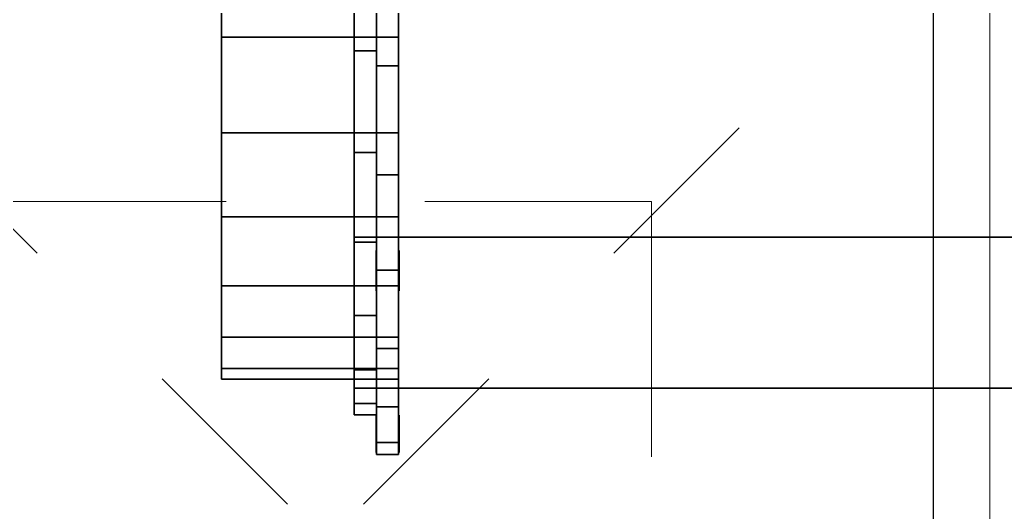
# Model space of a CAD drawing. Header units: millimetres. Extents: x -92759 to 184353, y -15225 to 86714.
# Drawn here: x 63832.3 to 64054.9, y 49311.2 to 49422.3 of the extents above; entities that cross this region are included whole.
import ezdxf

# ---------------------------------------------------------------- set-up
doc = ezdxf.new("R2010")
doc.units = ezdxf.units.MM
doc.linetypes.add('Aligning Line', pattern=[3.2004, 1.6002, -1.6002])
doc.layers.add('A-PATT-CONC', color=8, linetype='Continuous')
doc.layers.add('M-ACMV-EAF', color=86, linetype='Continuous')
doc.layers.add('HFI 9MM FPB', color=94, linetype='Continuous', lineweight=5)
doc.layers.add('M-ACMV_FCU-1', color=86, linetype='Continuous', lineweight=9)
doc.layers.add('M-ACMV_EAG', color=7, linetype='Continuous', lineweight=25, true_color=0x999900)

# ---------------------------------------------------------------- blocks, each defined once
blk = doc.blocks.new('RCP_B8L2')
at = {"layer": 'A-PATT-CONC'}
h = blk.add_hatch(dxfattribs=at)
h.set_pattern_fill('ANSI37', color=256, scale=189, angle=45)
h.set_pattern_definition([(90, (-386618.07, -170702.3), (-600.075, 0), []), (180, (-386618.07, -170702.3), (-6e-14, -600.075), [])])
h.paths.add_polyline_path([(-389618.07, -170702.3), (-386618.07, -170702.3), (-386618.07, -174902.3), (-389618.07, -174902.3)])
at = {"layer": 'HFI 9MM FPB'}
h = blk.add_hatch(dxfattribs=at)
h.set_pattern_fill('ANSI33', color=256, scale=50)
h.set_pattern_definition([(45, (-581589.02, -147239), (-224.5064, 224.5064), []), (45, (-581364.5, -147239), (-224.5064, 224.5064), [158.75, -79.375])])
h.paths.add_polyline_path([(-389618.07, -170702.3), (-386618.07, -170702.3), (-386618.07, -174902.3), (-389618.07, -174902.3)], flags=16)
h.paths.add_polyline_path([(-389968.07, -175527.3), (-389968.07, -170527.3), (-386268.07, -170527.3), (-386268.07, -175527.3), (-387018.07, -175527.3), (-387018.07, -175077.3), (-387618.07, -175077.3), (-387618.07, -175527.3)])
blk = doc.blocks.new('A$C0c7653cf')
at = {"layer": 'M-ACMV_EAG', "linetype": 'Aligning Line', "lineweight": 5, "ltscale": 25}
for p, q in [((-150, 150), (150, -150)), ((150, 150), (-150, -150))]:
    blk.add_line(p, q, dxfattribs=at)
at = {"layer": 'M-ACMV_EAG', "lineweight": 5}
blk.add_lwpolyline([(-150, 150), (150, 150), (150, -150), (-150, -150)], close=True, dxfattribs=at)
for points in [[(-22.4, 76.79), (-73.59, 76.79), (-73.59, 25.6)], [(73.59, 19.2), (73.59, 76.79), (22.4, 76.79)]]:
    blk.add_lwpolyline(points, dxfattribs=at)
blk = doc.blocks.new('A$Cd3efbef9')
at = {"layer": 'M-ACMV-EAF', "invisible_edges": 14}
for points in [[(109.9, 321.423141, -0.719639), (109.9, 321.5, -1.5), (109.9, 317.5, -1.5)], [(109.9, 321.5, -1.5), (109.9, 321.423141, -2.280361), (109.9, 317.5, -1.5)], [(109.9, 321.195518, 0.030734), (109.9, 321.423141, -0.719639), (109.9, 317.5, -1.5)], [(109.9, 321.423141, -2.280361), (109.9, 321.195518, -3.030734), (109.9, 317.5, -1.5)], [(109.9, 320.825878, 0.722281), (109.9, 321.195518, 0.030734), (109.9, 317.5, -1.5)], [(109.9, 321.195518, -3.030734), (109.9, 320.825878, -3.722281), (109.9, 317.5, -1.5)], [(109.9, 321.001634, -74.292724), (109.9, 321.078493, -75.073085), (109.9, 317.078493, -75.073085)], [(109.9, 321.078493, -75.073085), (109.9, 321.001634, -75.853447), (109.9, 317.078493, -75.073085)], [(109.9, 320.774011, -73.542352), (109.9, 321.001634, -74.292724), (109.9, 317.078493, -75.073085)], [(109.9, 321.001634, -75.853447), (109.9, 320.774011, -76.603819), (109.9, 317.078493, -75.073085)], [(109.9, 320.328427, 1.328427), (109.9, 320.825878, 0.722281), (109.9, 317.5, -1.5)], [(109.9, 320.825878, -3.722281), (109.9, 320.328427, -4.328427), (109.9, 317.5, -1.5)], [(109.9, 320.404371, -72.850805), (109.9, 320.774011, -73.542352), (109.9, 317.078493, -75.073085)], [(109.9, 320.774011, -76.603819), (109.9, 320.404371, -77.295366), (109.9, 317.078493, -75.073085)], [(115.1, 321.423141, -0.719639), (115.1, 321.5, -1.5), (115.1, 317.5, -1.5)], [(115.1, 321.5, -1.5), (115.1, 321.423141, -2.280361), (115.1, 317.5, -1.5)], [(115.1, 321.195518, 0.030734), (115.1, 321.423141, -0.719639), (115.1, 317.5, -1.5)], [(115.1, 321.423141, -2.280361), (115.1, 321.195518, -3.030734), (115.1, 317.5, -1.5)], [(115.1, 320.825878, 0.722281), (115.1, 321.195518, 0.030734), (115.1, 317.5, -1.5)], [(115.1, 321.195518, -3.030734), (115.1, 320.825878, -3.722281), (115.1, 317.5, -1.5)], [(115.1, 321.001634, -74.292724), (115.1, 321.078493, -75.073085), (115.1, 317.078493, -75.073085)], [(115.1, 321.078493, -75.073085), (115.1, 321.001634, -75.853447), (115.1, 317.078493, -75.073085)], [(115.1, 320.774011, -73.542352), (115.1, 321.001634, -74.292724), (115.1, 317.078493, -75.073085)], [(115.1, 321.001634, -75.853447), (115.1, 320.774011, -76.603819), (115.1, 317.078493, -75.073085)], [(115.1, 320.328427, 1.328427), (115.1, 320.825878, 0.722281), (115.1, 317.5, -1.5)], [(115.1, 320.825878, -3.722281), (115.1, 320.328427, -4.328427), (115.1, 317.5, -1.5)], [(115.1, 320.404371, -72.850805), (115.1, 320.774011, -73.542352), (115.1, 317.078493, -75.073085)], [(115.1, 320.774011, -76.603819), (115.1, 320.404371, -77.295366), (115.1, 317.078493, -75.073085)], [(109.9, 319.90692, -72.244658), (109.9, 320.404371, -72.850805), (109.9, 317.078493, -75.073085)], [(109.9, 320.404371, -77.295366), (109.9, 319.90692, -77.901513), (109.9, 317.078493, -75.073085)], [(109.9, 319.72228, 1.825878), (109.9, 320.328427, 1.328427), (109.9, 317.5, -1.5)], [(109.9, 320.328427, -4.328427), (109.9, 319.72228, -4.825878), (109.9, 317.5, -1.5)], [(109.9, 319.300773, -71.747207), (109.9, 319.90692, -72.244658), (109.9, 317.078493, -75.073085)], [(109.9, 319.90692, -77.901513), (109.9, 319.300773, -78.398964), (109.9, 317.078493, -75.073085)], [(109.9, 319.030733, 2.195518), (109.9, 319.72228, 1.825878), (109.9, 317.5, -1.5)], [(109.9, 319.72228, -4.825878), (109.9, 319.030733, -5.195518), (109.9, 317.5, -1.5)], [(109.9, 318.609226, -71.377567), (109.9, 319.300773, -71.747207), (109.9, 317.078493, -75.073085)], [(109.9, 319.300773, -78.398964), (109.9, 318.609226, -78.768604), (109.9, 317.078493, -75.073085)], [(109.9, 318.280361, 2.423141), (109.9, 319.030733, 2.195518), (109.9, 317.5, -1.5)], [(109.9, 319.030733, -5.195518), (109.9, 318.280361, -5.423141), (109.9, 317.5, -1.5)], [(109.9, 317.858854, -71.149944), (109.9, 318.609226, -71.377567), (109.9, 317.078493, -75.073085)], [(109.9, 318.609226, -78.768604), (109.9, 317.858854, -78.996227), (109.9, 317.078493, -75.073085)], [(109.9, 317.5, 2.5), (109.9, 318.280361, 2.423141), (109.9, 317.5, -1.5)], [(109.9, 318.280361, -5.423141), (109.9, 317.5, -5.5), (109.9, 317.5, -1.5)], [(115.1, 319.90692, -72.244658), (115.1, 320.404371, -72.850805), (115.1, 317.078493, -75.073085)], [(115.1, 320.404371, -77.295366), (115.1, 319.90692, -77.901513), (115.1, 317.078493, -75.073085)], [(115.1, 319.72228, 1.825878), (115.1, 320.328427, 1.328427), (115.1, 317.5, -1.5)], [(115.1, 320.328427, -4.328427), (115.1, 319.72228, -4.825878), (115.1, 317.5, -1.5)], [(115.1, 319.300773, -71.747207), (115.1, 319.90692, -72.244658), (115.1, 317.078493, -75.073085)], [(115.1, 319.90692, -77.901513), (115.1, 319.300773, -78.398964), (115.1, 317.078493, -75.073085)], [(115.1, 319.030733, 2.195518), (115.1, 319.72228, 1.825878), (115.1, 317.5, -1.5)], [(115.1, 319.72228, -4.825878), (115.1, 319.030733, -5.195518), (115.1, 317.5, -1.5)], [(115.1, 318.609226, -71.377567), (115.1, 319.300773, -71.747207), (115.1, 317.078493, -75.073085)], [(115.1, 319.300773, -78.398964), (115.1, 318.609226, -78.768604), (115.1, 317.078493, -75.073085)], [(115.1, 318.280361, 2.423141), (115.1, 319.030733, 2.195518), (115.1, 317.5, -1.5)], [(115.1, 319.030733, -5.195518), (115.1, 318.280361, -5.423141), (115.1, 317.5, -1.5)], [(115.1, 317.858854, -71.149944), (115.1, 318.609226, -71.377567), (115.1, 317.078493, -75.073085)], [(115.1, 318.609226, -78.768604), (115.1, 317.858854, -78.996227), (115.1, 317.078493, -75.073085)], [(115.1, 317.5, 2.5), (115.1, 318.280361, 2.423141), (115.1, 317.5, -1.5)], [(115.1, 318.280361, -5.423141), (115.1, 317.5, -5.5), (115.1, 317.5, -1.5)], [(109.9, 317.078493, -71.073085), (109.9, 317.858854, -71.149944), (109.9, 317.078493, -75.073085)], [(109.9, 317.858854, -78.996227), (109.9, 317.078493, -79.073085), (109.9, 317.078493, -75.073085)], [(109.9, 317.5, -5.5), (109.9, 316.719638, -5.423141), (109.9, 317.5, -1.5)], [(109.9, 316.719638, -5.423141), (109.9, 315.969266, -5.195518), (109.9, 317.5, -1.5)], [(109.9, 315.969266, -5.195518), (109.9, 315.277719, -4.825878), (109.9, 317.5, -1.5)], [(109.9, 315.277719, -4.825878), (109.9, 314.671572, -4.328427), (109.9, 317.5, -1.5)], [(109.9, 314.671572, -4.328427), (109.9, 314.174121, -3.722281), (109.9, 317.5, -1.5)], [(109.9, 314.174121, -3.722281), (109.9, 313.804481, -3.030734), (109.9, 317.5, -1.5)], [(109.9, 313.804481, -3.030734), (109.9, 313.576858, -2.280361), (109.9, 317.5, -1.5)], [(109.9, 313.576858, -2.280361), (109.9, 313.5, -1.5), (109.9, 317.5, -1.5)], [(109.9, 313.5, -1.5), (109.9, 313.576858, -0.719639), (109.9, 317.5, -1.5)], [(109.9, 313.576858, -0.719639), (109.9, 313.804481, 0.030734), (109.9, 317.5, -1.5)], [(109.9, 313.804481, 0.030734), (109.9, 314.174121, 0.722281), (109.9, 317.5, -1.5)], [(109.9, 314.174121, 0.722281), (109.9, 314.671572, 1.328427), (109.9, 317.5, -1.5)], [(109.9, 314.671572, 1.328427), (109.9, 315.277719, 1.825878), (109.9, 317.5, -1.5)], [(109.9, 315.277719, 1.825878), (109.9, 315.969266, 2.195518), (109.9, 317.5, -1.5)], [(109.9, 315.969266, 2.195518), (109.9, 316.719638, 2.423141), (109.9, 317.5, -1.5)], [(109.9, 316.719638, 2.423141), (109.9, 317.5, 2.5), (109.9, 317.5, -1.5)], [(109.9, 317.078493, -79.073085), (109.9, 316.298131, -78.996227), (109.9, 317.078493, -75.073085)], [(109.9, 316.298131, -78.996227), (109.9, 315.547759, -78.768604), (109.9, 317.078493, -75.073085)], [(109.9, 315.547759, -78.768604), (109.9, 314.856212, -78.398964), (109.9, 317.078493, -75.073085)], [(109.9, 314.856212, -78.398964), (109.9, 314.250065, -77.901513), (109.9, 317.078493, -75.073085)], [(109.9, 314.250065, -77.901513), (109.9, 313.752614, -77.295366), (109.9, 317.078493, -75.073085)], [(109.9, 313.752614, -77.295366), (109.9, 313.382974, -76.603819), (109.9, 317.078493, -75.073085)], [(109.9, 313.382974, -76.603819), (109.9, 313.155351, -75.853447), (109.9, 317.078493, -75.073085)], [(109.9, 313.155351, -75.853447), (109.9, 313.078493, -75.073085), (109.9, 317.078493, -75.073085)], [(109.9, 313.078493, -75.073085), (109.9, 313.155351, -74.292724), (109.9, 317.078493, -75.073085)], [(109.9, 313.155351, -74.292724), (109.9, 313.382974, -73.542352), (109.9, 317.078493, -75.073085)], [(109.9, 313.382974, -73.542352), (109.9, 313.752614, -72.850805), (109.9, 317.078493, -75.073085)], [(109.9, 313.752614, -72.850805), (109.9, 314.250065, -72.244658), (109.9, 317.078493, -75.073085)], [(109.9, 314.250065, -72.244658), (109.9, 314.856212, -71.747207), (109.9, 317.078493, -75.073085)], [(109.9, 314.856212, -71.747207), (109.9, 315.547759, -71.377567), (109.9, 317.078493, -75.073085)], [(109.9, 315.547759, -71.377567), (109.9, 316.298131, -71.149944), (109.9, 317.078493, -75.073085)], [(109.9, 316.298131, -71.149944), (109.9, 317.078493, -71.073085), (109.9, 317.078493, -75.073085)], [(115.1, 317.078493, -71.073085), (115.1, 317.858854, -71.149944), (115.1, 317.078493, -75.073085)], [(115.1, 317.858854, -78.996227), (115.1, 317.078493, -79.073085), (115.1, 317.078493, -75.073085)], [(115.1, 317.5, -5.5), (115.1, 316.719638, -5.423141), (115.1, 317.5, -1.5)], [(115.1, 316.719638, -5.423141), (115.1, 315.969266, -5.195518), (115.1, 317.5, -1.5)], [(115.1, 315.969266, -5.195518), (115.1, 315.277719, -4.825878), (115.1, 317.5, -1.5)], [(115.1, 315.277719, -4.825878), (115.1, 314.671572, -4.328427), (115.1, 317.5, -1.5)], [(115.1, 314.671572, -4.328427), (115.1, 314.174121, -3.722281), (115.1, 317.5, -1.5)], [(115.1, 314.174121, -3.722281), (115.1, 313.804481, -3.030734), (115.1, 317.5, -1.5)], [(115.1, 313.804481, -3.030734), (115.1, 313.576858, -2.280361), (115.1, 317.5, -1.5)], [(115.1, 313.576858, -2.280361), (115.1, 313.5, -1.5), (115.1, 317.5, -1.5)], [(115.1, 313.5, -1.5), (115.1, 313.576858, -0.719639), (115.1, 317.5, -1.5)], [(115.1, 313.576858, -0.719639), (115.1, 313.804481, 0.030734), (115.1, 317.5, -1.5)], [(115.1, 313.804481, 0.030734), (115.1, 314.174121, 0.722281), (115.1, 317.5, -1.5)], [(115.1, 314.174121, 0.722281), (115.1, 314.671572, 1.328427), (115.1, 317.5, -1.5)], [(115.1, 314.671572, 1.328427), (115.1, 315.277719, 1.825878), (115.1, 317.5, -1.5)], [(115.1, 315.277719, 1.825878), (115.1, 315.969266, 2.195518), (115.1, 317.5, -1.5)], [(115.1, 315.969266, 2.195518), (115.1, 316.719638, 2.423141), (115.1, 317.5, -1.5)], [(115.1, 316.719638, 2.423141), (115.1, 317.5, 2.5), (115.1, 317.5, -1.5)], [(115.1, 317.078493, -79.073085), (115.1, 316.298131, -78.996227), (115.1, 317.078493, -75.073085)], [(115.1, 316.298131, -78.996227), (115.1, 315.547759, -78.768604), (115.1, 317.078493, -75.073085)], [(115.1, 315.547759, -78.768604), (115.1, 314.856212, -78.398964), (115.1, 317.078493, -75.073085)], [(115.1, 314.856212, -78.398964), (115.1, 314.250065, -77.901513), (115.1, 317.078493, -75.073085)], [(115.1, 314.250065, -77.901513), (115.1, 313.752614, -77.295366), (115.1, 317.078493, -75.073085)], [(115.1, 313.752614, -77.295366), (115.1, 313.382974, -76.603819), (115.1, 317.078493, -75.073085)], [(115.1, 313.382974, -76.603819), (115.1, 313.155351, -75.853447), (115.1, 317.078493, -75.073085)], [(115.1, 313.155351, -75.853447), (115.1, 313.078493, -75.073085), (115.1, 317.078493, -75.073085)], [(115.1, 313.078493, -75.073085), (115.1, 313.155351, -74.292724), (115.1, 317.078493, -75.073085)], [(115.1, 313.155351, -74.292724), (115.1, 313.382974, -73.542352), (115.1, 317.078493, -75.073085)], [(115.1, 313.382974, -73.542352), (115.1, 313.752614, -72.850805), (115.1, 317.078493, -75.073085)], [(115.1, 313.752614, -72.850805), (115.1, 314.250065, -72.244658), (115.1, 317.078493, -75.073085)], [(115.1, 314.250065, -72.244658), (115.1, 314.856212, -71.747207), (115.1, 317.078493, -75.073085)], [(115.1, 314.856212, -71.747207), (115.1, 315.547759, -71.377567), (115.1, 317.078493, -75.073085)], [(115.1, 315.547759, -71.377567), (115.1, 316.298131, -71.149944), (115.1, 317.078493, -75.073085)], [(115.1, 316.298131, -71.149944), (115.1, 317.078493, -71.073085), (115.1, 317.078493, -75.073085)], [(109.9, 285.001634, 63.207276), (109.9, 285.078493, 62.426915), (109.9, 281.078493, 62.426915)], [(109.9, 285.078493, 62.426915), (109.9, 285.001634, 61.646553), (109.9, 281.078493, 62.426915)], [(109.9, 284.774011, 63.957648), (109.9, 285.001634, 63.207276), (109.9, 281.078493, 62.426915)], [(109.9, 285.001634, 61.646553), (109.9, 284.774011, 60.896181), (109.9, 281.078493, 62.426915)], [(115.1, 285.001634, 63.207276), (115.1, 285.078493, 62.426915), (115.1, 281.078493, 62.426915)], [(115.1, 285.078493, 62.426915), (115.1, 285.001634, 61.646553), (115.1, 281.078493, 62.426915)], [(115.1, 284.774011, 63.957648), (115.1, 285.001634, 63.207276), (115.1, 281.078493, 62.426915)], [(115.1, 285.001634, 61.646553), (115.1, 284.774011, 60.896181), (115.1, 281.078493, 62.426915)], [(109.9, 284.404371, 64.649195), (109.9, 284.774011, 63.957648), (109.9, 281.078493, 62.426915)], [(109.9, 284.774011, 60.896181), (109.9, 284.404371, 60.204634), (109.9, 281.078493, 62.426915)], [(109.9, 283.90692, 65.255342), (109.9, 284.404371, 64.649195), (109.9, 281.078493, 62.426915)], [(109.9, 284.404371, 60.204634), (109.9, 283.90692, 59.598487), (109.9, 281.078493, 62.426915)], [(109.9, 283.850055, -137.798132), (109.9, 283.926914, -138.578493), (109.9, 279.926914, -138.578493)], [(109.9, 283.926914, -138.578493), (109.9, 283.850055, -139.358854), (109.9, 279.926914, -138.578493)], [(109.9, 283.300773, 65.752793), (109.9, 283.90692, 65.255342), (109.9, 281.078493, 62.426915)], [(109.9, 283.90692, 59.598487), (109.9, 283.300773, 59.101036), (109.9, 281.078493, 62.426915)], [(109.9, 283.622432, -137.047759), (109.9, 283.850055, -137.798132), (109.9, 279.926914, -138.578493)], [(109.9, 283.850055, -139.358854), (109.9, 283.622432, -140.109227), (109.9, 279.926914, -138.578493)], [(109.9, 283.252793, -136.356212), (109.9, 283.622432, -137.047759), (109.9, 279.926914, -138.578493)], [(109.9, 283.622432, -140.109227), (109.9, 283.252793, -140.800774), (109.9, 279.926914, -138.578493)], [(109.9, 282.609226, 66.122433), (109.9, 283.300773, 65.752793), (109.9, 281.078493, 62.426915)], [(109.9, 283.300773, 59.101036), (109.9, 282.609226, 58.731396), (109.9, 281.078493, 62.426915)], [(109.9, 282.755341, -135.750066), (109.9, 283.252793, -136.356212), (109.9, 279.926914, -138.578493)], [(109.9, 283.252793, -140.800774), (109.9, 282.755341, -141.40692), (109.9, 279.926914, -138.578493)], [(109.9, 282.149195, -135.252615), (109.9, 282.755341, -135.750066), (109.9, 279.926914, -138.578493)], [(109.9, 282.755341, -141.40692), (109.9, 282.149195, -141.904371), (109.9, 279.926914, -138.578493)], [(115.1, 284.404371, 64.649195), (115.1, 284.774011, 63.957648), (115.1, 281.078493, 62.426915)], [(115.1, 284.774011, 60.896181), (115.1, 284.404371, 60.204634), (115.1, 281.078493, 62.426915)], [(115.1, 283.90692, 65.255342), (115.1, 284.404371, 64.649195), (115.1, 281.078493, 62.426915)], [(115.1, 284.404371, 60.204634), (115.1, 283.90692, 59.598487), (115.1, 281.078493, 62.426915)], [(115.1, 283.850055, -137.798132), (115.1, 283.926914, -138.578493), (115.1, 279.926914, -138.578493)], [(115.1, 283.926914, -138.578493), (115.1, 283.850055, -139.358854), (115.1, 279.926914, -138.578493)], [(115.1, 283.300773, 65.752793), (115.1, 283.90692, 65.255342), (115.1, 281.078493, 62.426915)], [(115.1, 283.90692, 59.598487), (115.1, 283.300773, 59.101036), (115.1, 281.078493, 62.426915)], [(115.1, 283.622432, -137.047759), (115.1, 283.850055, -137.798132), (115.1, 279.926914, -138.578493)], [(115.1, 283.850055, -139.358854), (115.1, 283.622432, -140.109227), (115.1, 279.926914, -138.578493)], [(115.1, 283.252793, -136.356212), (115.1, 283.622432, -137.047759), (115.1, 279.926914, -138.578493)], [(115.1, 283.622432, -140.109227), (115.1, 283.252793, -140.800774), (115.1, 279.926914, -138.578493)], [(115.1, 282.609226, 66.122433), (115.1, 283.300773, 65.752793), (115.1, 281.078493, 62.426915)], [(115.1, 283.300773, 59.101036), (115.1, 282.609226, 58.731396), (115.1, 281.078493, 62.426915)], [(115.1, 282.755341, -135.750066), (115.1, 283.252793, -136.356212), (115.1, 279.926914, -138.578493)], [(115.1, 283.252793, -140.800774), (115.1, 282.755341, -141.40692), (115.1, 279.926914, -138.578493)], [(115.1, 282.149195, -135.252615), (115.1, 282.755341, -135.750066), (115.1, 279.926914, -138.578493)], [(115.1, 282.755341, -141.40692), (115.1, 282.149195, -141.904371), (115.1, 279.926914, -138.578493)], [(109.9, 281.858854, 66.350056), (109.9, 282.609226, 66.122433), (109.9, 281.078493, 62.426915)], [(109.9, 282.609226, 58.731396), (109.9, 281.858854, 58.503773), (109.9, 281.078493, 62.426915)], [(109.9, 281.457648, -134.882975), (109.9, 282.149195, -135.252615), (109.9, 279.926914, -138.578493)], [(109.9, 282.149195, -141.904371), (109.9, 281.457648, -142.274011), (109.9, 279.926914, -138.578493)], [(109.9, 281.078493, 66.426915), (109.9, 281.858854, 66.350056), (109.9, 281.078493, 62.426915)], [(109.9, 281.858854, 58.503773), (109.9, 281.078493, 58.426915), (109.9, 281.078493, 62.426915)], [(109.9, 280.707275, -134.655352), (109.9, 281.457648, -134.882975), (109.9, 279.926914, -138.578493)], [(109.9, 281.457648, -142.274011), (109.9, 280.707275, -142.501634), (109.9, 279.926914, -138.578493)], [(109.9, 281.078493, 58.426915), (109.9, 280.298131, 58.503773), (109.9, 281.078493, 62.426915)], [(109.9, 280.298131, 58.503773), (109.9, 279.547759, 58.731396), (109.9, 281.078493, 62.426915)], [(109.9, 279.547759, 58.731396), (109.9, 278.856212, 59.101036), (109.9, 281.078493, 62.426915)], [(109.9, 278.856212, 59.101036), (109.9, 278.250065, 59.598487), (109.9, 281.078493, 62.426915)], [(109.9, 278.250065, 59.598487), (109.9, 277.752614, 60.204634), (109.9, 281.078493, 62.426915)], [(109.9, 277.752614, 60.204634), (109.9, 277.382974, 60.896181), (109.9, 281.078493, 62.426915)], [(109.9, 277.382974, 60.896181), (109.9, 277.155351, 61.646553), (109.9, 281.078493, 62.426915)], [(109.9, 277.155351, 61.646553), (109.9, 277.078493, 62.426915), (109.9, 281.078493, 62.426915)], [(109.9, 277.078493, 62.426915), (109.9, 277.155351, 63.207276), (109.9, 281.078493, 62.426915)], [(109.9, 277.155351, 63.207276), (109.9, 277.382974, 63.957648), (109.9, 281.078493, 62.426915)], [(109.9, 277.382974, 63.957648), (109.9, 277.752614, 64.649195), (109.9, 281.078493, 62.426915)], [(109.9, 277.752614, 64.649195), (109.9, 278.250065, 65.255342), (109.9, 281.078493, 62.426915)], [(109.9, 278.250065, 65.255342), (109.9, 278.856212, 65.752793), (109.9, 281.078493, 62.426915)], [(109.9, 278.856212, 65.752793), (109.9, 279.547759, 66.122433), (109.9, 281.078493, 62.426915)], [(109.9, 279.547759, 66.122433), (109.9, 280.298131, 66.350056), (109.9, 281.078493, 62.426915)], [(109.9, 280.298131, 66.350056), (109.9, 281.078493, 66.426915), (109.9, 281.078493, 62.426915)], [(109.9, 279.926914, -134.578493), (109.9, 280.707275, -134.655352), (109.9, 279.926914, -138.578493)], [(109.9, 280.707275, -142.501634), (109.9, 279.926914, -142.578493), (109.9, 279.926914, -138.578493)], [(115.1, 281.858854, 66.350056), (115.1, 282.609226, 66.122433), (115.1, 281.078493, 62.426915)], [(115.1, 282.609226, 58.731396), (115.1, 281.858854, 58.503773), (115.1, 281.078493, 62.426915)], [(115.1, 281.457648, -134.882975), (115.1, 282.149195, -135.252615), (115.1, 279.926914, -138.578493)], [(115.1, 282.149195, -141.904371), (115.1, 281.457648, -142.274011), (115.1, 279.926914, -138.578493)], [(115.1, 281.078493, 66.426915), (115.1, 281.858854, 66.350056), (115.1, 281.078493, 62.426915)], [(115.1, 281.858854, 58.503773), (115.1, 281.078493, 58.426915), (115.1, 281.078493, 62.426915)], [(115.1, 280.707275, -134.655352), (115.1, 281.457648, -134.882975), (115.1, 279.926914, -138.578493)], [(115.1, 281.457648, -142.274011), (115.1, 280.707275, -142.501634), (115.1, 279.926914, -138.578493)], [(115.1, 281.078493, 58.426915), (115.1, 280.298131, 58.503773), (115.1, 281.078493, 62.426915)], [(115.1, 280.298131, 58.503773), (115.1, 279.547759, 58.731396), (115.1, 281.078493, 62.426915)], [(115.1, 279.547759, 58.731396), (115.1, 278.856212, 59.101036), (115.1, 281.078493, 62.426915)], [(115.1, 278.856212, 59.101036), (115.1, 278.250065, 59.598487), (115.1, 281.078493, 62.426915)], [(115.1, 278.250065, 59.598487), (115.1, 277.752614, 60.204634), (115.1, 281.078493, 62.426915)], [(115.1, 277.752614, 60.204634), (115.1, 277.382974, 60.896181), (115.1, 281.078493, 62.426915)], [(115.1, 277.382974, 60.896181), (115.1, 277.155351, 61.646553), (115.1, 281.078493, 62.426915)], [(115.1, 277.155351, 61.646553), (115.1, 277.078493, 62.426915), (115.1, 281.078493, 62.426915)], [(115.1, 277.078493, 62.426915), (115.1, 277.155351, 63.207276), (115.1, 281.078493, 62.426915)], [(115.1, 277.155351, 63.207276), (115.1, 277.382974, 63.957648), (115.1, 281.078493, 62.426915)], [(115.1, 277.382974, 63.957648), (115.1, 277.752614, 64.649195), (115.1, 281.078493, 62.426915)], [(115.1, 277.752614, 64.649195), (115.1, 278.250065, 65.255342), (115.1, 281.078493, 62.426915)], [(115.1, 278.250065, 65.255342), (115.1, 278.856212, 65.752793), (115.1, 281.078493, 62.426915)], [(115.1, 278.856212, 65.752793), (115.1, 279.547759, 66.122433), (115.1, 281.078493, 62.426915)], [(115.1, 279.547759, 66.122433), (115.1, 280.298131, 66.350056), (115.1, 281.078493, 62.426915)], [(115.1, 280.298131, 66.350056), (115.1, 281.078493, 66.426915), (115.1, 281.078493, 62.426915)], [(115.1, 279.926914, -134.578493), (115.1, 280.707275, -134.655352), (115.1, 279.926914, -138.578493)], [(115.1, 280.707275, -142.501634), (115.1, 279.926914, -142.578493), (115.1, 279.926914, -138.578493)], [(109.9, 279.926914, -142.578493), (109.9, 279.146553, -142.501634), (109.9, 279.926914, -138.578493)], [(109.9, 279.146553, -142.501634), (109.9, 278.39618, -142.274011), (109.9, 279.926914, -138.578493)], [(109.9, 278.39618, -142.274011), (109.9, 277.704633, -141.904371), (109.9, 279.926914, -138.578493)], [(109.9, 277.704633, -141.904371), (109.9, 277.098487, -141.40692), (109.9, 279.926914, -138.578493)], [(109.9, 277.098487, -141.40692), (109.9, 276.601036, -140.800774), (109.9, 279.926914, -138.578493)], [(109.9, 276.601036, -140.800774), (109.9, 276.231396, -140.109227), (109.9, 279.926914, -138.578493)], [(109.9, 276.231396, -140.109227), (109.9, 276.003773, -139.358854), (109.9, 279.926914, -138.578493)], [(109.9, 276.003773, -139.358854), (109.9, 275.926914, -138.578493), (109.9, 279.926914, -138.578493)], [(109.9, 275.926914, -138.578493), (109.9, 276.003773, -137.798132), (109.9, 279.926914, -138.578493)], [(109.9, 276.003773, -137.798132), (109.9, 276.231396, -137.047759), (109.9, 279.926914, -138.578493)], [(109.9, 276.231396, -137.047759), (109.9, 276.601036, -136.356212), (109.9, 279.926914, -138.578493)], [(109.9, 276.601036, -136.356212), (109.9, 277.098487, -135.750066), (109.9, 279.926914, -138.578493)], [(109.9, 277.098487, -135.750066), (109.9, 277.704633, -135.252615), (109.9, 279.926914, -138.578493)], [(109.9, 277.704633, -135.252615), (109.9, 278.39618, -134.882975), (109.9, 279.926914, -138.578493)], [(109.9, 278.39618, -134.882975), (109.9, 279.146553, -134.655352), (109.9, 279.926914, -138.578493)], [(109.9, 279.146553, -134.655352), (109.9, 279.926914, -134.578493), (109.9, 279.926914, -138.578493)], [(115.1, 279.926914, -142.578493), (115.1, 279.146553, -142.501634), (115.1, 279.926914, -138.578493)], [(115.1, 279.146553, -142.501634), (115.1, 278.39618, -142.274011), (115.1, 279.926914, -138.578493)], [(115.1, 278.39618, -142.274011), (115.1, 277.704633, -141.904371), (115.1, 279.926914, -138.578493)], [(115.1, 277.704633, -141.904371), (115.1, 277.098487, -141.40692), (115.1, 279.926914, -138.578493)], [(115.1, 277.098487, -141.40692), (115.1, 276.601036, -140.800774), (115.1, 279.926914, -138.578493)], [(115.1, 276.601036, -140.800774), (115.1, 276.231396, -140.109227), (115.1, 279.926914, -138.578493)], [(115.1, 276.231396, -140.109227), (115.1, 276.003773, -139.358854), (115.1, 279.926914, -138.578493)], [(115.1, 276.003773, -139.358854), (115.1, 275.926914, -138.578493), (115.1, 279.926914, -138.578493)], [(115.1, 275.926914, -138.578493), (115.1, 276.003773, -137.798132), (115.1, 279.926914, -138.578493)], [(115.1, 276.003773, -137.798132), (115.1, 276.231396, -137.047759), (115.1, 279.926914, -138.578493)], [(115.1, 276.231396, -137.047759), (115.1, 276.601036, -136.356212), (115.1, 279.926914, -138.578493)], [(115.1, 276.601036, -136.356212), (115.1, 277.098487, -135.750066), (115.1, 279.926914, -138.578493)], [(115.1, 277.098487, -135.750066), (115.1, 277.704633, -135.252615), (115.1, 279.926914, -138.578493)], [(115.1, 277.704633, -135.252615), (115.1, 278.39618, -134.882975), (115.1, 279.926914, -138.578493)], [(115.1, 278.39618, -134.882975), (115.1, 279.146553, -134.655352), (115.1, 279.926914, -138.578493)], [(115.1, 279.146553, -134.655352), (115.1, 279.926914, -134.578493), (115.1, 279.926914, -138.578493)]]:
    blk.add_3dface(points, dxfattribs=at)
at = {"layer": 'M-ACMV-EAF'}
for points in [[(115, 283.950607, -141.452266), (110, 283.950607, -141.452266), (110, 322.000606, -75.547734), (115, 322.000606, -75.547734)], [(115, 322.000606, 0.547734), (110, 322.000606, 0.547734), (110, 283.950607, 66.452266), (115, 283.950607, 66.452266)], [(115, 322, -75.549999), (110, 322, -75.549999), (110, 322, 0.549999), (115, 322, 0.549999)], [(110, 309, 0.5), (110, 309, -75.5), (110, 322, -75.5), (110, 322, 0.5)], [(110, 310.717277, -69.091035), (110, 272.717277, -134.908965), (110, 283.975607, -141.408965), (110, 321.975607, -75.591035)], [(110, 272.717277, 59.908965), (110, 310.717277, -5.908965), (110, 321.975607, 0.591035), (110, 283.975607, 66.408965)], [(115, 309, 0.5), (115, 309, -75.5), (115, 322, -75.5), (115, 322, 0.5)], [(115, 310.717277, -69.091035), (115, 272.717277, -134.908965), (115, 283.975607, -141.408965), (115, 321.975607, -75.591035)], [(115, 272.717277, 59.908965), (115, 310.717277, -5.908965), (115, 321.975607, 0.591035), (115, 283.975607, 66.408965)], [(120, 272.970226, -130.470843), (-120, 272.970226, -130.470843), (-120, 307.000225, -71.529157), (120, 307.000225, -71.529157)], [(120, 307.000225, -3.470843), (-120, 307.000225, -3.470843), (-120, 272.970226, 55.470843), (120, 272.970226, 55.470843)], [(120, 307, -71.529999), (-120, 307, -71.529999), (-120, 307, -3.470001), (120, 307, -3.470001)], [(115, 218.047734, -179.500607), (110, 218.047734, -179.500607), (110, 283.952265, -141.450608), (115, 283.952265, -141.450608)], [(115, 283.952265, 66.450608), (110, 283.952265, 66.450608), (110, 218.047734, 104.500607), (115, 218.047734, 104.500607)], [(110, 277.408965, -130.217277), (110, 211.591034, -168.217277), (110, 218.091034, -179.475607), (110, 283.908965, -141.475607)], [(110, 211.591034, 93.217277), (110, 277.408965, 55.217277), (110, 283.908965, 66.475607), (110, 218.091034, 104.475607)], [(115, 277.408965, -130.217277), (115, 211.591034, -168.217277), (115, 218.091034, -179.475607), (115, 283.908965, -141.475607)], [(115, 211.591034, 93.217277), (115, 277.408965, 55.217277), (115, 283.908965, 66.475607), (115, 218.091034, 104.475607)], [(120, 214.029156, -164.500226), (-120, 214.029156, -164.500226), (-120, 272.970843, -130.470227), (120, 272.970843, -130.470227)], [(120, 272.970843, 55.470227), (-120, 272.970843, 55.470227), (-120, 214.029156, 89.500226), (120, 214.029156, 89.500226)]]:
    blk.add_3dface(points, dxfattribs=at)
mesh = blk.add_polymesh((2, 33), dxfattribs=at)
for k, corner in enumerate([(115, 322, -37.5), (115, 319.271509, -65.202826), (115, 311.190893, -91.841047), (115, 298.068684, -116.390973), (115, 280.409162, -137.909163), (115, 258.890973, -155.568685), (115, 234.341047, -168.690894), (115, 207.702825, -176.77151), (115, 180, -179.5), (115, 152.297174, -176.77151), (115, 125.658952, -168.690894), (115, 101.109026, -155.568685), (115, 79.590837, -137.909163), (115, 61.931315, -116.390973), (115, 48.809106, -91.841047), (115, 40.72849, -65.202826), (115, 38, -37.5), (115, 40.72849, -9.797174), (115, 48.809106, 16.841047), (115, 61.931315, 41.390973), (115, 79.590837, 62.909163), (115, 101.109026, 80.568685), (115, 125.658952, 93.690894), (115, 152.297174, 101.77151), (115, 180, 104.5), (115, 207.702825, 101.77151), (115, 234.341047, 93.690894), (115, 258.890973, 80.568685), (115, 280.409162, 62.909163), (115, 298.068684, 41.390973), (115, 311.190893, 16.841047), (115, 319.271509, -9.797174), (115, 322, -37.5), (110, 322, -37.5), (110, 319.271509, -65.202826), (110, 311.190893, -91.841047), (110, 298.068684, -116.390973), (110, 280.409162, -137.909163), (110, 258.890973, -155.568685), (110, 234.341047, -168.690894), (110, 207.702825, -176.77151), (110, 180, -179.5), (110, 152.297174, -176.77151), (110, 125.658952, -168.690894), (110, 101.109026, -155.568685), (110, 79.590837, -137.909163), (110, 61.931315, -116.390973), (110, 48.809106, -91.841047), (110, 40.72849, -65.202826), (110, 38, -37.5), (110, 40.72849, -9.797174), (110, 48.809106, 16.841047), (110, 61.931315, 41.390973), (110, 79.590837, 62.909163), (110, 101.109026, 80.568685), (110, 125.658952, 93.690894), (110, 152.297174, 101.77151), (110, 180, 104.5), (110, 207.702825, 101.77151), (110, 234.341047, 93.690894), (110, 258.890973, 80.568685), (110, 280.409162, 62.909163), (110, 298.068684, 41.390973), (110, 311.190893, 16.841047), (110, 319.271509, -9.797174), (110, 322, -37.5)]):
    mesh.set_mesh_vertex(divmod(k, 33), corner)
mesh = blk.add_polymesh((2, 33), dxfattribs=at)
for k, corner in enumerate([(110, 322, -37.5), (110, 319.271509, -65.202826), (110, 311.190893, -91.841047), (110, 298.068684, -116.390973), (110, 280.409162, -137.909163), (110, 258.890973, -155.568685), (110, 234.341047, -168.690894), (110, 207.702825, -176.77151), (110, 180, -179.5), (110, 152.297174, -176.77151), (110, 125.658952, -168.690894), (110, 101.109026, -155.568685), (110, 79.590837, -137.909163), (110, 61.931315, -116.390973), (110, 48.809106, -91.841047), (110, 40.72849, -65.202826), (110, 38, -37.5), (110, 40.72849, -9.797174), (110, 48.809106, 16.841047), (110, 61.931315, 41.390973), (110, 79.590837, 62.909163), (110, 101.109026, 80.568685), (110, 125.658952, 93.690894), (110, 152.297174, 101.77151), (110, 180, 104.5), (110, 207.702825, 101.77151), (110, 234.341047, 93.690894), (110, 258.890973, 80.568685), (110, 280.409162, 62.909163), (110, 298.068684, 41.390973), (110, 311.190893, 16.841047), (110, 319.271509, -9.797174), (110, 322, -37.5), (110, 305, -37.5), (110, 302.59816, -61.88629), (110, 295.484941, -85.335429), (110, 283.933701, -106.946279), (110, 268.388347, -125.888348), (110, 249.446279, -141.433702), (110, 227.835429, -152.984942), (110, 204.38629, -160.09816), (110, 180, -162.5), (110, 155.613709, -160.09816), (110, 132.16457, -152.984942), (110, 110.55372, -141.433702), (110, 91.611652, -125.888348), (110, 76.066298, -106.946279), (110, 64.515058, -85.335429), (110, 57.401839, -61.88629), (110, 55, -37.5), (110, 57.401839, -13.11371), (110, 64.515058, 10.335429), (110, 76.066298, 31.946279), (110, 91.611652, 50.888348), (110, 110.55372, 66.433702), (110, 132.16457, 77.984942), (110, 155.613709, 85.09816), (110, 180, 87.5), (110, 204.38629, 85.09816), (110, 227.835429, 77.984942), (110, 249.446279, 66.433702), (110, 268.388347, 50.888348), (110, 283.933701, 31.946279), (110, 295.484941, 10.335429), (110, 302.59816, -13.11371), (110, 305, -37.5)]):
    mesh.set_mesh_vertex(divmod(k, 33), corner)
mesh = blk.add_polymesh((2, 33), dxfattribs=at)
for k, corner in enumerate([(115, 313, -37.5), (115, 310.444442, -63.447013), (115, 302.875977, -88.396897), (115, 290.585458, -111.390841), (115, 274.045201, -131.545202), (115, 253.890841, -148.085458), (115, 230.896896, -160.375978), (115, 205.947012, -167.944442), (115, 180, -170.5), (115, 154.052987, -167.944442), (115, 129.103103, -160.375978), (115, 106.109159, -148.085458), (115, 85.954798, -131.545202), (115, 69.414541, -111.390841), (115, 57.124022, -88.396897), (115, 49.555557, -63.447013), (115, 47, -37.5), (115, 49.555557, -11.552987), (115, 57.124022, 13.396897), (115, 69.414541, 36.390841), (115, 85.954798, 56.545202), (115, 106.109159, 73.085458), (115, 129.103103, 85.375978), (115, 154.052987, 92.944442), (115, 180, 95.5), (115, 205.947012, 92.944442), (115, 230.896896, 85.375978), (115, 253.890841, 73.085458), (115, 274.045201, 56.545202), (115, 290.585458, 36.390841), (115, 302.875977, 13.396897), (115, 310.444442, -11.552987), (115, 313, -37.5), (115, 322, -37.5), (115, 319.271509, -65.202826), (115, 311.190893, -91.841047), (115, 298.068684, -116.390973), (115, 280.409162, -137.909163), (115, 258.890973, -155.568685), (115, 234.341047, -168.690894), (115, 207.702825, -176.77151), (115, 180, -179.5), (115, 152.297174, -176.77151), (115, 125.658952, -168.690894), (115, 101.109026, -155.568685), (115, 79.590837, -137.909163), (115, 61.931315, -116.390973), (115, 48.809106, -91.841047), (115, 40.72849, -65.202826), (115, 38, -37.5), (115, 40.72849, -9.797174), (115, 48.809106, 16.841047), (115, 61.931315, 41.390973), (115, 79.590837, 62.909163), (115, 101.109026, 80.568685), (115, 125.658952, 93.690894), (115, 152.297174, 101.77151), (115, 180, 104.5), (115, 207.702825, 101.77151), (115, 234.341047, 93.690894), (115, 258.890973, 80.568685), (115, 280.409162, 62.909163), (115, 298.068684, 41.390973), (115, 311.190893, 16.841047), (115, 319.271509, -9.797174), (115, 322, -37.5)]):
    mesh.set_mesh_vertex(divmod(k, 33), corner)
mesh = blk.add_polymesh((2, 33), dxfattribs=at)
for k, corner in enumerate([(120, 313, -37.5), (120, 310.444442, -63.447013), (120, 302.875977, -88.396897), (120, 290.585458, -111.390841), (120, 274.045201, -131.545202), (120, 253.890841, -148.085458), (120, 230.896896, -160.375978), (120, 205.947012, -167.944442), (120, 180, -170.5), (120, 154.052987, -167.944442), (120, 129.103103, -160.375978), (120, 106.109159, -148.085458), (120, 85.954798, -131.545202), (120, 69.414541, -111.390841), (120, 57.124022, -88.396897), (120, 49.555557, -63.447013), (120, 47, -37.5), (120, 49.555557, -11.552987), (120, 57.124022, 13.396897), (120, 69.414541, 36.390841), (120, 85.954798, 56.545202), (120, 106.109159, 73.085458), (120, 129.103103, 85.375978), (120, 154.052987, 92.944442), (120, 180, 95.5), (120, 205.947012, 92.944442), (120, 230.896896, 85.375978), (120, 253.890841, 73.085458), (120, 274.045201, 56.545202), (120, 290.585458, 36.390841), (120, 302.875977, 13.396897), (120, 310.444442, -11.552987), (120, 313, -37.5), (115, 313, -37.5), (115, 310.444442, -63.447013), (115, 302.875977, -88.396897), (115, 290.585458, -111.390841), (115, 274.045201, -131.545202), (115, 253.890841, -148.085458), (115, 230.896896, -160.375978), (115, 205.947012, -167.944442), (115, 180, -170.5), (115, 154.052987, -167.944442), (115, 129.103103, -160.375978), (115, 106.109159, -148.085458), (115, 85.954798, -131.545202), (115, 69.414541, -111.390841), (115, 57.124022, -88.396897), (115, 49.555557, -63.447013), (115, 47, -37.5), (115, 49.555557, -11.552987), (115, 57.124022, 13.396897), (115, 69.414541, 36.390841), (115, 85.954798, 56.545202), (115, 106.109159, 73.085458), (115, 129.103103, 85.375978), (115, 154.052987, 92.944442), (115, 180, 95.5), (115, 205.947012, 92.944442), (115, 230.896896, 85.375978), (115, 253.890841, 73.085458), (115, 274.045201, 56.545202), (115, 290.585458, 36.390841), (115, 302.875977, 13.396897), (115, 310.444442, -11.552987), (115, 313, -37.5)]):
    mesh.set_mesh_vertex(divmod(k, 33), corner)
mesh = blk.add_polymesh((2, 33), dxfattribs=at)
for k, corner in enumerate([(120, 305, -37.5), (120, 302.59816, -61.88629), (120, 295.484941, -85.335429), (120, 283.933701, -106.946279), (120, 268.388347, -125.888348), (120, 249.446279, -141.433702), (120, 227.835429, -152.984942), (120, 204.38629, -160.09816), (120, 180, -162.5), (120, 155.613709, -160.09816), (120, 132.16457, -152.984942), (120, 110.55372, -141.433702), (120, 91.611652, -125.888348), (120, 76.066298, -106.946279), (120, 64.515058, -85.335429), (120, 57.401839, -61.88629), (120, 55, -37.5), (120, 57.401839, -13.11371), (120, 64.515058, 10.335429), (120, 76.066298, 31.946279), (120, 91.611652, 50.888348), (120, 110.55372, 66.433702), (120, 132.16457, 77.984942), (120, 155.613709, 85.09816), (120, 180, 87.5), (120, 204.38629, 85.09816), (120, 227.835429, 77.984942), (120, 249.446279, 66.433702), (120, 268.388347, 50.888348), (120, 283.933701, 31.946279), (120, 295.484941, 10.335429), (120, 302.59816, -13.11371), (120, 305, -37.5), (120, 313, -37.5), (120, 310.444442, -63.447013), (120, 302.875977, -88.396897), (120, 290.585458, -111.390841), (120, 274.045201, -131.545202), (120, 253.890841, -148.085458), (120, 230.896896, -160.375978), (120, 205.947012, -167.944442), (120, 180, -170.5), (120, 154.052987, -167.944442), (120, 129.103103, -160.375978), (120, 106.109159, -148.085458), (120, 85.954798, -131.545202), (120, 69.414541, -111.390841), (120, 57.124022, -88.396897), (120, 49.555557, -63.447013), (120, 47, -37.5), (120, 49.555557, -11.552987), (120, 57.124022, 13.396897), (120, 69.414541, 36.390841), (120, 85.954798, 56.545202), (120, 106.109159, 73.085458), (120, 129.103103, 85.375978), (120, 154.052987, 92.944442), (120, 180, 95.5), (120, 205.947012, 92.944442), (120, 230.896896, 85.375978), (120, 253.890841, 73.085458), (120, 274.045201, 56.545202), (120, 290.585458, 36.390841), (120, 302.875977, 13.396897), (120, 310.444442, -11.552987), (120, 313, -37.5)]):
    mesh.set_mesh_vertex(divmod(k, 33), corner)
mesh = blk.add_polymesh((2, 33), dxfattribs=at)
for k, corner in enumerate([(110, 305, -37.5), (110, 302.59816, -61.88629), (110, 295.484941, -85.335429), (110, 283.933701, -106.946279), (110, 268.388347, -125.888348), (110, 249.446279, -141.433702), (110, 227.835429, -152.984942), (110, 204.38629, -160.09816), (110, 180, -162.5), (110, 155.613709, -160.09816), (110, 132.16457, -152.984942), (110, 110.55372, -141.433702), (110, 91.611652, -125.888348), (110, 76.066298, -106.946279), (110, 64.515058, -85.335429), (110, 57.401839, -61.88629), (110, 55, -37.5), (110, 57.401839, -13.11371), (110, 64.515058, 10.335429), (110, 76.066298, 31.946279), (110, 91.611652, 50.888348), (110, 110.55372, 66.433702), (110, 132.16457, 77.984942), (110, 155.613709, 85.09816), (110, 180, 87.5), (110, 204.38629, 85.09816), (110, 227.835429, 77.984942), (110, 249.446279, 66.433702), (110, 268.388347, 50.888348), (110, 283.933701, 31.946279), (110, 295.484941, 10.335429), (110, 302.59816, -13.11371), (110, 305, -37.5), (120, 305, -37.5), (120, 302.59816, -61.88629), (120, 295.484941, -85.335429), (120, 283.933701, -106.946279), (120, 268.388347, -125.888348), (120, 249.446279, -141.433702), (120, 227.835429, -152.984942), (120, 204.38629, -160.09816), (120, 180, -162.5), (120, 155.613709, -160.09816), (120, 132.16457, -152.984942), (120, 110.55372, -141.433702), (120, 91.611652, -125.888348), (120, 76.066298, -106.946279), (120, 64.515058, -85.335429), (120, 57.401839, -61.88629), (120, 55, -37.5), (120, 57.401839, -13.11371), (120, 64.515058, 10.335429), (120, 76.066298, 31.946279), (120, 91.611652, 50.888348), (120, 110.55372, 66.433702), (120, 132.16457, 77.984942), (120, 155.613709, 85.09816), (120, 180, 87.5), (120, 204.38629, 85.09816), (120, 227.835429, 77.984942), (120, 249.446279, 66.433702), (120, 268.388347, 50.888348), (120, 283.933701, 31.946279), (120, 295.484941, 10.335429), (120, 302.59816, -13.11371), (120, 305, -37.5)]):
    mesh.set_mesh_vertex(divmod(k, 33), corner)
mesh = blk.add_polymesh((2, 32), dxfattribs=dict(at, n_close=True))
for k, corner in enumerate([(150, 180, 87.5), (150, 204.38629, 85.09816), (150, 227.835429, 77.984942), (150, 249.446279, 66.433702), (150, 268.388347, 50.888348), (150, 283.933701, 31.946279), (150, 295.484941, 10.335429), (150, 302.59816, -13.11371), (150, 305, -37.5), (150, 302.59816, -61.88629), (150, 295.484941, -85.335429), (150, 283.933701, -106.946279), (150, 268.388347, -125.888348), (150, 249.446279, -141.433702), (150, 227.835429, -152.984942), (150, 204.38629, -160.09816), (150, 180, -162.5), (150, 155.613709, -160.09816), (150, 132.16457, -152.984942), (150, 110.55372, -141.433702), (150, 91.611652, -125.888348), (150, 76.066298, -106.946279), (150, 64.515058, -85.335429), (150, 57.401839, -61.88629), (150, 55, -37.5), (150, 57.401839, -13.11371), (150, 64.515058, 10.335429), (150, 76.066298, 31.946279), (150, 91.611652, 50.888348), (150, 110.55372, 66.433702), (150, 132.16457, 77.984942), (150, 155.613709, 85.09816), (120, 180, 87.5), (120, 204.38629, 85.09816), (120, 227.835429, 77.984942), (120, 249.446279, 66.433702), (120, 268.388347, 50.888348), (120, 283.933701, 31.946279), (120, 295.484941, 10.335429), (120, 302.59816, -13.11371), (120, 305, -37.5), (120, 302.59816, -61.88629), (120, 295.484941, -85.335429), (120, 283.933701, -106.946279), (120, 268.388347, -125.888348), (120, 249.446279, -141.433702), (120, 227.835429, -152.984942), (120, 204.38629, -160.09816), (120, 180, -162.5), (120, 155.613709, -160.09816), (120, 132.16457, -152.984942), (120, 110.55372, -141.433702), (120, 91.611652, -125.888348), (120, 76.066298, -106.946279), (120, 64.515058, -85.335429), (120, 57.401839, -61.88629), (120, 55, -37.5), (120, 57.401839, -13.11371), (120, 64.515058, 10.335429), (120, 76.066298, 31.946279), (120, 91.611652, 50.888348), (120, 110.55372, 66.433702), (120, 132.16457, 77.984942), (120, 155.613709, 85.09816)]):
    mesh.set_mesh_vertex(divmod(k, 32), corner)
blk = doc.blocks.new('ACMV_B8_L2')
at = {"layer": 'M-ACMV-EAF', "lineweight": 5, "rotation": 180}
blk.add_blockref('A$Cd3efbef9', (124691.43, -56069.68, 37.5), dxfattribs=at)
at = {"layer": 'M-ACMV_EAG'}
blk.add_blockref('A$C0c7653cf', (124564.92, -56411.4), dxfattribs=at)

msp = doc.modelspace()

# ---------------------------------------------------------------- block references
at = {"layer": 'A-PATT-CONC'}
msp.add_blockref('RCP_B8L2', (452619.12, 220318.54), dxfattribs=at)
at = {"layer": 'M-ACMV_FCU-1'}
msp.add_blockref('ACMV_B8_L2', (-60663.56, 105715.91), dxfattribs=at)

doc.saveas('drawing.dxf')
